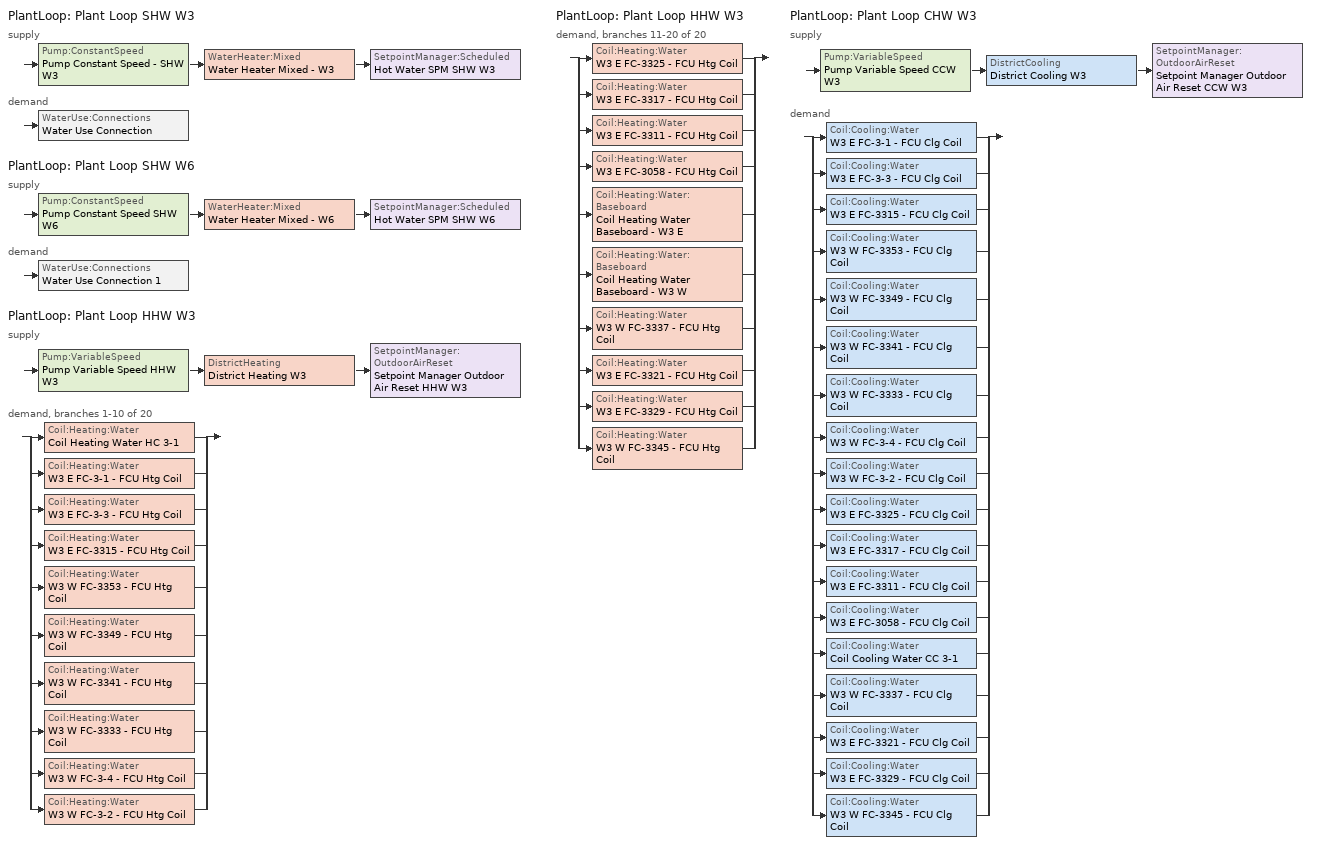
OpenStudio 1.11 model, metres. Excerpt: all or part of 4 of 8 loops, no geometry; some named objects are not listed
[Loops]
PlantLoop 'Plant Loop SHW W3'
 supply: Pump:ConstantSpeed 'Pump Constant Speed - SHW W3' > WaterHeater:Mixed 'Water Heater Mixed - W3' > SetpointManager:Scheduled 'Hot Water SPM SHW W3'
 demand: WaterUse:Connections 'Water Use Connection'
PlantLoop 'Plant Loop SHW W6'
 supply: Pump:ConstantSpeed 'Pump Constant Speed SHW W6' > WaterHeater:Mixed 'Water Heater Mixed - W6' > SetpointManager:Scheduled 'Hot Water SPM SHW W6'
 demand: WaterUse:Connections 'Water Use Connection 1'
PlantLoop 'Plant Loop HHW W3'
 supply: Pump:VariableSpeed 'Pump Variable Speed HHW W3' > DistrictHeating 'District Heating W3' > SetpointManager:OutdoorAirReset 'Setpoint Manager Outdoor Air Reset HHW W3'
 demand, branches 1-10 of 20: split
  | Coil:Heating:Water 'Coil Heating Water HC 3-1'
  | Coil:Heating:Water 'W3 E FC-3-1 - FCU Htg Coil'
  | Coil:Heating:Water 'W3 E FC-3-3 - FCU Htg Coil'
  | Coil:Heating:Water 'W3 E FC-3315 - FCU Htg Coil'
  | Coil:Heating:Water 'W3 W FC-3353 - FCU Htg Coil'
  | Coil:Heating:Water 'W3 W FC-3349 - FCU Htg Coil'
  | Coil:Heating:Water 'W3 W FC-3341 - FCU Htg Coil'
  | Coil:Heating:Water 'W3 W FC-3333 - FCU Htg Coil'
  | Coil:Heating:Water 'W3 W FC-3-4 - FCU Htg Coil'
  | Coil:Heating:Water 'W3 W FC-3-2 - FCU Htg Coil'
PlantLoop 'Plant Loop HHW W3'
 demand, branches 11-20 of 20: split
  | Coil:Heating:Water 'W3 E FC-3325 - FCU Htg Coil'
  | Coil:Heating:Water 'W3 E FC-3317 - FCU Htg Coil'
  | Coil:Heating:Water 'W3 E FC-3311 - FCU Htg Coil'
  | Coil:Heating:Water 'W3 E FC-3058 - FCU Htg Coil'
  | Coil:Heating:Water:Baseboard 'Coil Heating Water Baseboard - W3 E'
  | Coil:Heating:Water:Baseboard 'Coil Heating Water Baseboard - W3 W'
  | Coil:Heating:Water 'W3 W FC-3337 - FCU Htg Coil'
  | Coil:Heating:Water 'W3 E FC-3321 - FCU Htg Coil'
  | Coil:Heating:Water 'W3 E FC-3329 - FCU Htg Coil'
  | Coil:Heating:Water 'W3 W FC-3345 - FCU Htg Coil'
PlantLoop 'Plant Loop CHW W3'
 supply: Pump:VariableSpeed 'Pump Variable Speed CCW W3' > DistrictCooling 'District Cooling W3' > SetpointManager:OutdoorAirReset 'Setpoint Manager Outdoor Air Reset CCW W3'
 demand: split
  | Coil:Cooling:Water 'W3 E FC-3-1 - FCU Clg Coil'
  | Coil:Cooling:Water 'W3 E FC-3-3 - FCU Clg Coil'
  | Coil:Cooling:Water 'W3 E FC-3315 - FCU Clg Coil'
  | Coil:Cooling:Water 'W3 W FC-3353 - FCU Clg Coil'
  | Coil:Cooling:Water 'W3 W FC-3349 - FCU Clg Coil'
  | Coil:Cooling:Water 'W3 W FC-3341 - FCU Clg Coil'
  | Coil:Cooling:Water 'W3 W FC-3333 - FCU Clg Coil'
  | Coil:Cooling:Water 'W3 W FC-3-4 - FCU Clg Coil'
  | Coil:Cooling:Water 'W3 W FC-3-2 - FCU Clg Coil'
  | Coil:Cooling:Water 'W3 E FC-3325 - FCU Clg Coil'
  | Coil:Cooling:Water 'W3 E FC-3317 - FCU Clg Coil'
  | Coil:Cooling:Water 'W3 E FC-3311 - FCU Clg Coil'
  | Coil:Cooling:Water 'W3 E FC-3058 - FCU Clg Coil'
  | Coil:Cooling:Water 'Coil Cooling Water CC 3-1'
  | Coil:Cooling:Water 'W3 W FC-3337 - FCU Clg Coil'
  | Coil:Cooling:Water 'W3 E FC-3321 - FCU Clg Coil'
  | Coil:Cooling:Water 'W3 E FC-3329 - FCU Clg Coil'
  | Coil:Cooling:Water 'W3 W FC-3345 - FCU Clg Coil'
[Sizing:Zone] Zone Cooling Design Supply Air Temperature Input Method=SupplyAirTemperature; Zone Cooling Design Supply Air Temperature {C}=11.1111; Zone Cooling Design Supply Air Temperature Difference {deltaC}=11.11; Zone Heating Design Supply Air Temperature Input Method=SupplyAirTemperature; Zone Heating Design Supply Air Temperature {C}=31.1111; Zone Heating Design Supply Air Temperature Difference {deltaC}=11.11; Zone Cooling Design Supply Air Humidity Ratio {kg-H2O/kg-air}=0.0085; Zone Heating Design Supply Air Humidity Ratio {kg-H2O/kg-air}=0.008; Heating Design Air Flow Method=DesignDay; Account for Dedicated Outdoor Air System=No; Dedicated Outdoor Air System Control Strategy=NeutralSupplyAir; Dedicated Outdoor Air Low Setpoint Temperature for Design {C}=Autosize; Dedicated Outdoor Air High Setpoint Temperature for Design {C}=Autosize
W3 E FC-3311; W6 E Basement
[Zone equipment]
W3 E FC-3311: W3 E FC-3311 - FCU, W3 E FC-3311 - ATU VAV
W6 E Basement: W6 E Basement - FCU, Fan Zone Exhaust EF-6-5 Basement, W6 E Basement - ATU VAV
[WaterUse:Equipment:Definition] Peak Flow Rate {m3/s}=1.04099e-05
DOE Ref Bldg - Med Office - Wing 3; DOE Ref Bldg - Med Office - Wing 6
[WaterUse:Connections]
Name | Water Use Equipment Name 1
Water Use Connection | Water Use Equipment - W3
Water Use Connection 1 | Water Use Equipment - W6
[WaterUse:Equipment] Flow Rate Fraction Schedule=Medium Office Bldg Occ
Name | Water Use Equipment Definition | Space
Water Use Equipment - W3 | DOE Ref Bldg - Med Office - Wing 3 | W3 E Restrooms
Water Use Equipment - W6 | DOE Ref Bldg - Med Office - Wing 6 | W6 W Restrooms
[PlantLoop] Plant Loop Volume {m3}=Autocalculate; Load Distribution Scheme=Optimal
Plant Loop SHW W3; Plant Loop SHW W6: 
Plant Loop HHW W3: Fluid Type=Water
Plant Loop CHW W3: Maximum Loop Temperature {C}=15.5556; Minimum Loop Temperature {C}=4.44444
[Sizing:Plant] Sizing Option=NonCoincident; Zone Timesteps in Averaging Window=1; Coincident Sizing Factor Mode=None
Name | Loop Type | Design Loop Exit Temperature {C} | Loop Design Temperature Difference {deltaC}
Plant Loop SHW W3; Plant Loop SHW W6 | Heating | 48.8889 | 41.6667
Plant Loop HHW W3 | Heating | 71.1111 | 13.8889
Plant Loop CHW W3 | Cooling | 6.66667 | 8.88889
[WaterHeater:Mixed] Tank Volume {m3}=0.662447; Setpoint Temperature Schedule=Water Heater Setpoint Temperature 120F; Deadband Temperature Difference {deltaC}=2; Maximum Temperature Limit {C}=82.22; Heater Control Type=Cycle; Heater Maximum Capacity {W}=53997.8; Heater Fuel Type=Electricity; Heater Thermal Efficiency=1; Off Cycle Parasitic Fuel Consumption Rate {W}=141.553; Off Cycle Parasitic Fuel Type=Electricity; Off Cycle Parasitic Heat Fraction to Tank=0.8; On Cycle Parasitic Fuel Type=Electricity; Ambient Temperature Indicator=ThermalZone; Off Cycle Loss Coefficient to Ambient Temperature {W/K}=6; On Cycle Loss Coefficient to Ambient Temperature {W/K}=6; Use Side Effectiveness=1; Source Side Effectiveness=1; Use Side Design Flow Rate {m3/s}=autosize; Source Side Design Flow Rate {m3/s}=autosize; Indirect Water Heating Recovery Time {hr}=1.5
Name | Heater Minimum Capacity {W} | Ambient Temperature Thermal Zone | Heater Ignition Minimum Flow Rate {m3/s} | Ambient Temperature Schedule
Water Heater Mixed - W3 | 0 | W3 E FC-3311
Water Heater Mixed - W6 |  | W6 E Basement | 0 | Water Heater Ambient Temperature
[Pump:ConstantSpeed] Rated Pump Head {Pa}=47825.1; Rated Power Consumption {W}=autosize; Fraction of Motor Inefficiencies to Fluid Stream=0; Pump Control Type=Intermittent
Name | Rated Flow Rate {m3/s} | Motor Efficiency
Pump Constant Speed SHW W6 | 0.000630902 | 0.66
Pump Constant Speed - SHW W3 | 0.000315451 | 0.64
[SetpointManager:Scheduled] Control Variable=Temperature; Schedule=Water Use Equipment Target Temp 110F
Hot Water SPM SHW W3; Hot Water SPM SHW W6
[Coil:Cooling:Water] Design Water Flow Rate {m3/s}=Autosize; Design Inlet Water Temperature {C}=6.66667
Name | Availability Schedule | Design Air Flow Rate {m3/s} | Design Inlet Air Temperature {C} | Design Outlet Air Temperature {C} | Type of Analysis
Coil Cooling Water CC 3-1 | Always On Discrete | 9.43895 | 40.5556 | 10.5556 | SimpleAnalysis
W3 E FC-3-1 - FCU Clg Coil; W3 E FC-3-3 - FCU Clg Coil; W3 E FC-3311 - FCU Clg Coil; W3 W FC-3-4 - FCU Clg Coil; W3 W FC-3353 - FCU Clg Coil | Always On Discrete | Autosize | 23.8889 | 15.5556
W3 E FC-3315 - FCU Clg Coil | Always On Discrete | Autosize | 26.6667 | 15.5556
W3 E FC-3317 - FCU Clg Coil; W3 E FC-3325 - FCU Clg Coil; W3 W FC-3333 - FCU Clg Coil; W3 W FC-3341 - FCU Clg Coil; W3 W FC-3349 - FCU Clg Coil; W3 W FC-3337 - FCU Clg Coil | Always On Discrete | Autosize | 22.2222 | 15.5556
W3 W FC-3-2 - FCU Clg Coil | Always On Discrete | Autosize | 25.2778 | 13.6111
W3 E FC-3058 - FCU Clg Coil | Always On Discrete | Autosize | 26.6667 | 11.6667
W3 E FC-3321 - FCU Clg Coil | Always On Discrete 4 | Autosize | 22.2222 | 15.5556
W3 E FC-3329 - FCU Clg Coil | Always On Discrete 8 | Autosize | 22.2222 | 15.5556
W3 W FC-3345 - FCU Clg Coil | Always On Discrete 12 | Autosize | 22.2222 | 15.5556
[Coil:Heating:Water] Maximum Water Flow Rate {m3/s}=Autosize; Performance Input Method=NominalCapacity; Rated Inlet Water Temperature {C}=71.1111; Rated Outlet Water Temperature {C}=57.2222
Name | Availability Schedule | U-Factor Times Area Value {W/K} | Rated Capacity {W} | Rated Inlet Air Temperature {C} | Rated Outlet Air Temperature {C} | Rated Ratio for Air and Water Convection
Coil Heating Water HC 3-1 | Always On Discrete | Autosize | 250576 | -13.8889 | 12.7778 | 0.5
W3 E FC-3-1 - FCU Htg Coil | Always On Discrete | Autosize | 23445.7 | 15.5556 | 26.6667 | 0.5
W3 E FC-3-3 - FCU Htg Coil; W3 W FC-3-2 - FCU Htg Coil; W3 W FC-3-4 - FCU Htg Coil | Always On Discrete |  | 23445.7 | 15.5556 | 26.6667
W3 E FC-3311 - FCU Htg Coil | Always On Discrete | Autosize | 7033.71 | 15.5556 | 26.6667 | 0.5
W3 E FC-3315 - FCU Htg Coil; W3 E FC-3058 - FCU Htg Coil | Coil Heating Water OFF |  | 0 | 15.5556 | 26.6667
W3 E FC-3317 - FCU Htg Coil |  |  | 16705.1 | 15.5556 | 26.6667 | 0.5
W3 E FC-3325 - FCU Htg Coil; W3 W FC-3333 - FCU Htg Coil | Always On Discrete |  | 16705.1 | 15.5556 | 26.6667
W3 W FC-3341 - FCU Htg Coil; W3 W FC-3349 - FCU Htg Coil | Always On Discrete |  | 16705.1 | 15.5556 | 26.6667 | 0.5
W3 W FC-3353 - FCU Htg Coil | Always On Discrete |  | 7795.69 | 15.5556 | 26.6667 | 0.5
W3 W FC-3337 - FCU Htg Coil |  |  | 16705.1 | 15.5556 | 26.6667
W3 E FC-3321 - FCU Htg Coil | Always On Discrete 5 |  | 16705.1 | 15.5556 | 26.6667
W3 E FC-3329 - FCU Htg Coil | Always On Discrete 9 |  | 16705.1 | 15.5556 | 26.6667
W3 W FC-3345 - FCU Htg Coil | Always On Discrete 13 |  | 16705.1 | 15.5556 | 26.6667
[Controller:WaterCoil]
Name | Water Coil | Action
Controller Water Coil HC 3-1 | Coil Heating Water HC 3-1 | Normal
Controller Water Coil CC 3-1 | Coil Cooling Water CC 3-1 | Reverse
[ZoneHVAC:FourPipeFanCoil] Capacity Control Method=VariableFanVariableFlow; Maximum Outdoor Air Flow Rate {m3/s}=0
Name | Availability Schedule | Maximum Supply Air Flow Rate {m3/s} | Low Speed Supply Air Flow Ratio | Medium Speed Supply Air Flow Ratio | Supply Air Fan | Cooling Coil | Maximum Cold Water Flow Rate {m3/s} | Minimum Cold Water Flow Rate {m3/s} | Heating Coil | Maximum Hot Water Flow Rate {m3/s}
W3 E FC-3-1 - FCU | Always On Discrete | Autosize | 0.33 | 0.66 | W3 E FC-3-1 - FCU Fan | W3 E FC-3-1 - FCU Clg Coil | Autosize | 0 | W3 E FC-3-1 - FCU Htg Coil | Autosize
W3 E FC-3-3 - FCU | Always On Discrete | autosize | 0.33 |  | W3 E FC-3-3 - FCU Fan | W3 E FC-3-3 - FCU Clg Coil | autosize |  | W3 E FC-3-3 - FCU Htg Coil | autosize
W3 E FC-3311 - FCU | Always On Discrete | autosize |  | 0.66 | W3 E FC-3311 - FCU Fan | W3 E FC-3311 - FCU Clg Coil | autosize |  | W3 E FC-3311 - FCU Htg Coil | Autosize
W3 E FC-3315 - FCU | Always On Discrete | autosize | 0.33 |  | W3 E FC-3315 - FCU Fan | W3 E FC-3315 - FCU Clg Coil | autosize |  | W3 E FC-3315 - FCU Htg Coil | autosize
W3 E FC-3317 - FCU | Always On Discrete | autosize |  |  | W3 E FC-3317 - FCU Fan | W3 E FC-3317 - FCU Clg Coil | autosize |  | W3 E FC-3317 - FCU Htg Coil | autosize
W3 E FC-3325 - FCU | Always On Discrete | autosize |  |  | W3 E FC-3325 - FCU Fan | W3 E FC-3325 - FCU Clg Coil | autosize |  | W3 E FC-3325 - FCU Htg Coil | autosize
W3 W FC-3-2 - FCU | Always On Discrete | autosize |  |  | W3 W FC-3-2 - FCU Fan | W3 W FC-3-2 - FCU Clg Coil | autosize |  | W3 W FC-3-2 - FCU Htg Coil | autosize
W3 W FC-3-4 - FCU | Always On Discrete | autosize |  |  | W3 W FC-3-4 - FCU Fan | W3 W FC-3-4 - FCU Clg Coil | autosize |  | W3 W FC-3-4 - FCU Htg Coil | autosize
W3 W FC-3333 - FCU | Always On Discrete | autosize |  |  | W3 W FC-3333 - FCU Fan | W3 W FC-3333 - FCU Clg Coil | autosize |  | W3 W FC-3333 - FCU Htg Coil | autosize
W3 W FC-3341 - FCU | Always On Discrete | autosize |  |  | W3 W FC-3341 - FCU Fan | W3 W FC-3341 - FCU Clg Coil | autosize |  | W3 W FC-3341 - FCU Htg Coil | autosize
W3 W FC-3349 - FCU | Always On Discrete | autosize |  |  | W3 W FC-3349 - FCU Fan | W3 W FC-3349 - FCU Clg Coil | autosize |  | W3 W FC-3349 - FCU Htg Coil | autosize
W3 W FC-3353 - FCU | Always On Discrete | autosize |  |  | W3 W FC-3353 - FCU Fan | W3 W FC-3353 - FCU Clg Coil | autosize |  | W3 W FC-3353 - FCU Htg Coil | autosize
W3 E FC-3058 - FCU | Always On Discrete | autosize |  |  | W3 E FC-3058 - FCU Fan | W3 E FC-3058 - FCU Clg Coil | autosize |  | W3 E FC-3058 - FCU Htg Coil | autosize
W3 W FC-3337 - FCU | Always On Discrete | autosize |  |  | W3 W FC-3337 - FCU Fan | W3 W FC-3337 - FCU Clg Coil | autosize |  | W3 W FC-3337 - FCU Htg Coil | autosize
W3 E FC-3321 - FCU | Always On Discrete 2 | autosize |  |  | W3 E FC-3321 - FCU Fan | W3 E FC-3321 - FCU Clg Coil | autosize |  | W3 E FC-3321 - FCU Htg Coil | autosize
W3 E FC-3329 - FCU | Always On Discrete 6 | autosize |  |  | W3 E FC-3329 - FCU Fan | W3 E FC-3329 - FCU Clg Coil | autosize |  | W3 E FC-3329 - FCU Htg Coil | autosize
W3 W FC-3345 - FCU | Always On Discrete 10 | autosize |  |  | W3 W FC-3345 - FCU Fan | W3 W FC-3345 - FCU Clg Coil | autosize |  | W3 W FC-3345 - FCU Htg Coil | autosize
[ZoneHVAC:Baseboard:Convective:Water]
Name | Availability Schedule | Heating Coil
Convective Baseboard - W3 E | Always On Discrete | Coil Heating Water Baseboard - W3 E
Convective Baseboard - W3 W | Always On Discrete 1 | Coil Heating Water Baseboard - W3 W
[Coil:Heating:Water:Baseboard] Maximum Water Flow Rate {m3/s}=Autosize; Convergence Tolerance=0.001
Name | U-Factor Times Area Value {W/K}
Coil Heating Water Baseboard - W3 E | Autosize
Coil Heating Water Baseboard - W3 W | autosize
[Fan:ZoneExhaust]
Fan Zone Exhaust EF-6-5 Basement: Availability Schedule=Always On Discrete; Fan Efficiency=0.6; Pressure Rise {Pa}=246.598; Maximum Flow Rate {m3/s}=0.235974; System Availability Manager Coupling Mode=Decoupled
[DistrictCooling]
District Cooling W3: Nominal Capacity {W}=2.11011e+07
[DistrictHeating]
District Heating W3: Nominal Capacity {W}=3.32706e+07
[SetpointManager:OutdoorAirReset] Control Variable=Temperature
Name | Setpoint at Outdoor Low Temperature {C} | Outdoor Low Temperature {C} | Setpoint at Outdoor High Temperature {C} | Outdoor High Temperature {C}
Setpoint Manager Outdoor Air Reset CCW W3 | 12.2222 | 15.5556 | 6.66667 | 26.6667
Setpoint Manager Outdoor Air Reset HHW W3 | 82.2222 | -6.66667 | 65.5556 | 10
[Fan:VariableVolume] Fan Efficiency=0.6045; Fan Power Minimum Flow Rate Input Method=FixedFlowRate; Fan Power Minimum Flow Fraction=0; Fan Power Minimum Air Flow Rate {m3/s}=0; Motor Efficiency=0.93; Motor In Airstream Fraction=1; Fan Power Coefficient 1=0.0013; Fan Power Coefficient 2=0.147; Fan Power Coefficient 3=0.9506; Fan Power Coefficient 4=-0.0998; Fan Power Coefficient 5=0
Name | Availability Schedule | Pressure Rise {Pa} | Maximum Flow Rate {m3/s}
W3 E FC-3311 - FCU Fan | Always On Discrete | 614.502 | 0.424753
W3 W FC-3-4 - FCU Fan; W3 E FC-3-3 - FCU Fan | Always On Discrete | 565.432 | 2.12376
W3 W FC-3337 - FCU Fan | Always On Discrete | 691.222 | 1.51023
W3 E FC-3325 - FCU Fan; W3 W FC-3333 - FCU Fan; W3 W FC-3349 - FCU Fan; W3 W FC-3341 - FCU Fan | Always On Discrete | 1005.82 | 1.51023
W3 W FC-3-2 - FCU Fan | Always On Discrete | 443.129 | 2.94967
W3 E FC-3-1 - FCU Fan | Always On Discrete | 443.129 | 2.12376
W3 E FC-3317 - FCU Fan | Always On Discrete | 638.166 | 1.51023
W3 E FC-3058 - FCU Fan | Always On Discrete | 324.563 | 2.12376
W3 E FC-3315 - FCU Fan | Always On Discrete | 795.092 | 1.51023
W3 W FC-3353 - FCU Fan | Always On Discrete | 502.661 | 0.519142
W3 E FC-3321 - FCU Fan | Always On Discrete 3 | 1017.592 | 1.51023
W3 E FC-3329 - FCU Fan | Always On Discrete 7 | 1017.592 | 1.51023
W3 W FC-3345 - FCU Fan | Always On Discrete 11 | 1017.592 | 1.51023
[Pump:VariableSpeed] Rated Flow Rate {m3/s}=Autosize; Pump Control Type=Intermittent
Name | Rated Pump Head {Pa} | Rated Power Consumption {W} | Motor Efficiency
Pump Variable Speed HHW W3 | 179352 | Autosize | 0.9
Pump Variable Speed CCW W3
[Schedule:Ruleset]
Name | Default Day Schedule | Summer Design Day Schedule | Winter Design Day Schedule
Medium Office Bldg Occ | Medium Office Bldg Occ Default Schedule | Medium Office Bldg Occ Summer Design Day | Medium Office Bldg Occ Winter Design Day
Water Heater Setpoint Temperature 120F | Water Heater Setpoint Temperature Default
Water Heater Ambient Temperature | Water Heater Ambient Temperature Default
Water Use Equipment Target Temp 110F | Schedule Day 1
Coil Heating Water OFF | Schedule Day 2
[Schedule:Day]
Medium Office Bldg Occ Default Schedule: 6, 0, 0, 7, 0, 0.1, 8, 0, 0.2, 12, 0, 0.95, 13, 0, 0.5, 17, 0, 0.95, 18, 0, 0.7, 20, 0, 0.4, 22, 0, 0.1, 24, 0, 0.05
Medium Office Bldg Occ Summer Design Day: 6, 0, 0, 22, 0, 1, 24, 0, 0.05
Medium Office Bldg Occ Winter Design Day; Medium Office Bldg Occ Rule 1 Day Schedule; Schedule Day 2: 24, 0, 0
Medium Office Bldg Occ Rule 2 Day Schedule: 6, 0, 0, 8, 0, 0.1, 14, 0, 0.5, 17, 0, 0.1, 24, 0, 0
Water Heater Setpoint Temperature Default: 24, 0, 48.8889
Water Heater Ambient Temperature Default: 24, 0, 22
Schedule Day 1: 24, 0, 43.3333
[Schedule:Rule] Schedule Ruleset=Medium Office Bldg Occ; Apply Monday=No; Apply Tuesday=No; Apply Wednesday=No; Apply Thursday=No; Apply Friday=No; Date Specification Type=DateRange; Start Month=1; Start Day=1; End Month=12; End Day=31
Name | Rule Order | Day Schedule | Apply Sunday | Apply Saturday
Medium Office Bldg Occ Rule 1 | 0 | Medium Office Bldg Occ Rule 1 Day Schedule | Yes | No
Medium Office Bldg Occ Rule 2 | 1 | Medium Office Bldg Occ Rule 2 Day Schedule | No | Yes
[Schedule:Constant] Value=1
Always On Discrete; Always On Discrete 1; Always On Discrete 2; Always On Discrete 3; Always On Discrete 4; Always On Discrete 5; Always On Discrete 6; Always On Discrete 7; Always On Discrete 8; Always On Discrete 9; Always On Discrete 10; Always On Discrete 11; Always On Discrete 12; Always On Discrete 13
